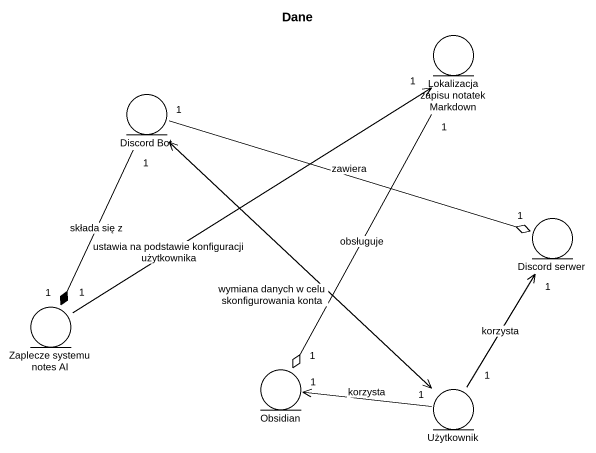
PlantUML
@startuml
title Dane
entity "Lokalizacja zapisu notatek Markdown" as Lokalizacja_zapisu_notatek
entity "Discord Bot" as Discord_Bot
entity "Discord serwer" as Discord_serwer
entity "Zaplecze systemu notes AI" as Zaplecze_systemu_notes_AI
entity Obsidian
entity Użytkownik
Lokalizacja_zapisu_notatek "1" --o "1" Obsidian : obsługuje
Discord_Bot "1" -right-o "1" Discord_serwer : zawiera
Discord_Bot "1" --* "1" Zaplecze_systemu_notes_AI : składa się z
Zaplecze_systemu_notes_AI "1" -up-> "1" Lokalizacja_zapisu_notatek : ustawia na podstawie konfiguracji użytkownika
Użytkownik <-up-> Discord_Bot : wymiana danych w celu skonfigurowania konta
Użytkownik "1" -up-> "1" Discord_serwer : korzysta
Użytkownik "1" -left-> "1" Obsidian : korzysta
@enduml
